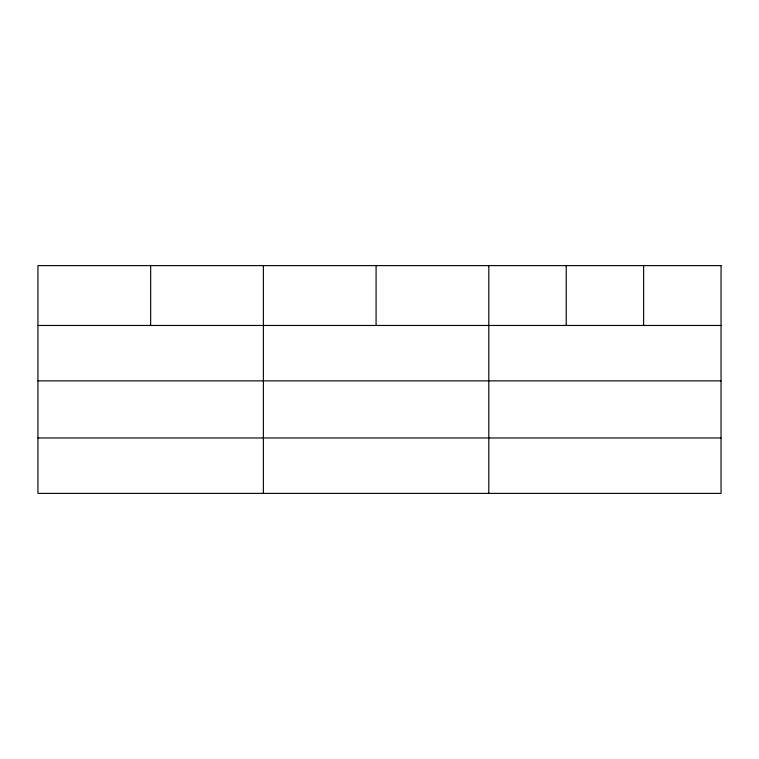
<?xml version="1.0" encoding="UTF-8"?>
<svg xmlns="http://www.w3.org/2000/svg" width="759" height="759" viewBox="0 0 759 759"><rect width="100%" height="100%" fill="white"/><g stroke="black" fill="none" stroke-linecap="round" stroke-linejoin="round"><path stroke-width="1.14" d="M37.95 325.469L721.05 325.469M37.95 380.876L721.05 380.876M37.95 437.971L721.05 437.971M643.632 265.622L643.632 325.469M566.214 265.622L566.214 325.469M488.796 265.622L488.796 493.378M376.084 265.622L376.084 325.469M263.373 265.622L263.373 493.378M150.662 265.622L150.662 325.469M721.05 265.622L37.95 265.622L37.95 493.378L721.05 493.378L721.05 265.622"/></g></svg>
